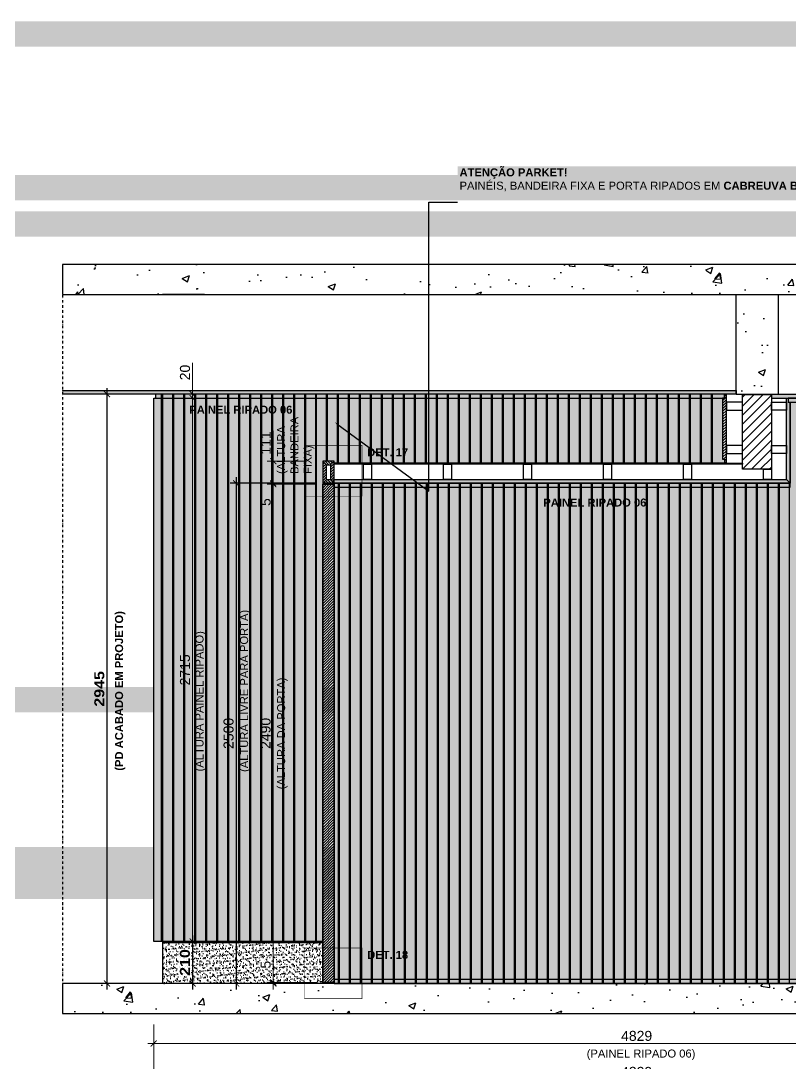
# Model space of a CAD drawing. Header units: millimetres. Extents: x -63251 to 507826, y 5339 to 217512.
# Drawn here: x 167955 to 171802, y 99077 to 104286 of the extents above; entities that cross this region are included whole.
import ezdxf
from ezdxf import colors
from ezdxf.entities.mleader import LeaderData, LeaderLine
from ezdxf.math import Vec2, Vec3

# ---------------------------------------------------------------- set-up
doc = ezdxf.new("R2010")
doc.units = ezdxf.units.MM
doc.header["$PDMODE"] = 3
doc.linetypes.add('TRAÇO 1-1', pattern=[9.525, 6.35, -3.175])
doc.linetypes.add('TRAÇO E PONTO 1-1', pattern=[25.4, 12.7, -6.35, 0, -6.35])
for name, color, linetype in [('A-ANNO-DIMS', 7, 'Continuous'), ('COTAS', 9, 'Continuous'), ('DETALHE', 10, 'Continuous'), ('FERRAGEM', 3, 'Continuous'), ('GESSO', 1, 'Continuous'), ('HACHURA', 21, 'Continuous'), ('LAYOUT - carimbo', 7, 'Continuous'), ('MARCENARIA', 4, 'Continuous'), ('MARCENARIA . M', 4, 'Continuous'), ('PAREDE', 94, 'Continuous'), ('PROJEÇÃO', 8, 'Continuous'), ('TEXTO', 105, 'Continuous'), ('TEXTO TRAÇO PONTO', 105, 'TRAÇO E PONTO 1-1')]:
    doc.layers.add(name, color=color, linetype=linetype)
doc.layers.add('ARQ-COTA', color=12, linetype='Continuous', lineweight=9)
doc.styles.add('1-1', font='arial.ttf', dxfattribs={"height": 0.2})
doc.styles.add('MEDIDA OFICIAL', font='ariblk.ttf')
doc.styles.add('PADRÃO', font='arial.ttf')
doc.dimstyles.new('1-20', dxfattribs={"dimscale": 20, "dimtxt": 2.5, "dimasz": 1.5, "dimexe": 1.5, "dimexo": 1.5, "dimtad": 1, "dimtxsty": 'PADRÃO', "dimblk": 'ARCHTICK', "dimcen": 2.5, "dimdle": 1.5, "dimclrd": 9, "dimclre": 9, "dimclrt": 6, "dimadec": 0, "dimazin": 0, "dimtfac": 1, "dimtmove": 0, "dimatfit": 3, "dimfxl": 1.25, "dimlwd": -1, "dimlwe": -1, "dimarcsym": 0})
doc.dimstyles.new('Med. Ofic.1-20', dxfattribs={"dimscale": 20, "dimtxt": 2.5, "dimasz": 1.5, "dimexe": 1.5, "dimexo": 1.5, "dimtad": 1, "dimtxsty": 'MEDIDA OFICIAL', "dimblk": 'ARCHTICK', "dimcen": 2.5, "dimdle": 1.5, "dimclrd": 9, "dimclre": 9, "dimclrt": 10, "dimadec": 0, "dimazin": 0, "dimtfac": 1, "dimtmove": 0, "dimatfit": 3, "dimfxl": 1.25, "dimlwd": -1, "dimlwe": -1, "dimarcsym": 0})

# ---------------------------------------------------------------- blocks, each defined once
blk = doc.blocks.new('*U26')
at = {"layer": 'MARCENARIA', "color": 8}
for p, q in [((-25, 1377.5), (-25, -1357.5)), ((25, 1377.5), (25, -1357.5))]:
    blk.add_line(p, q, dxfattribs=at)
blk = doc.blocks.new('*U27')
at = {"layer": 'MARCENARIA', "color": 0, "linetype": 'ByBlock', "lineweight": -2, "transparency": 16777216}
for p in [(0, 0), (55, 0), (110, 0), (165, 0), (220, 0), (275, 0), (330, 0), (385, 0), (440, 0), (495, 0), (550, 0), (605, 0), (660, 0), (715, 0)]:
    blk.add_blockref('*U26', p, dxfattribs=at)
blk = doc.blocks.new('*U30')
at = {"layer": 'MARCENARIA', "color": 8}
for p, q in [((-25, -1042.5), (-25, 1457.5)), ((25, -1042.5), (25, 1457.5))]:
    blk.add_line(p, q, dxfattribs=at)
blk = doc.blocks.new('*U31')
at = {"layer": 'MARCENARIA', "color": 0, "linetype": 'ByBlock', "lineweight": -2, "transparency": 16777216}
for p in [(-2145, 0), (-2090, 0), (-2035, 0), (-1980, 0), (-1925, 0), (-1870, 0), (-1815, 0), (-1760, 0), (-1705, 0), (-1650, 0), (-1595, 0), (-1540, 0), (-1485, 0), (-1430, 0), (-1375, 0), (-1320, 0), (-1265, 0), (-1210, 0), (-1155, 0), (-1100, 0), (-1045, 0), (-990, 0), (-935, 0), (-880, 0), (-825, 0), (-770, 0), (-715, 0), (-660, 0), (-605, 0), (-550, 0), (-495, 0), (-440, 0), (-385, 0), (-330, 0), (-275, 0), (-220, 0), (-165, 0), (-110, 0), (-55, 0), (0, 0)]:
    blk.add_blockref('*U30', p, dxfattribs=at)
blk = doc.blocks.new('_ArchTick')
at = {"color": 0, "linetype": 'ByBlock', "const_width": 0.15}
blk.add_lwpolyline([(-0.5, -0.5), (0.5, 0.5)], dxfattribs=at)
blk = doc.blocks.new('*D84')
at = {"layer": 'ARQ-COTA', "color": 9, "transparency": 16777216}
for p, q in [((173448.7, 99295), (173448.7, 99145)), ((168619.7, 99270), (168619.7, 99145)), ((173478.7, 99175), (168589.7, 99175))]:
    blk.add_line(p, q, dxfattribs=at)
at = {"layer": 'Defpoints', "color": 0, "transparency": 16777216}
for p in [(168619.7, 99300, 0), (173448.7, 99325), (168619.7, 99175)]:
    blk.add_point(p, dxfattribs=at)
at = {"layer": 'ARQ-COTA', "color": 9, "transparency": 16777216, "xscale": 30, "yscale": 30, "zscale": 30, "rotation": 180}
blk.add_blockref('_ArchTick', (168619.7, 99175), dxfattribs=at)
at = {"layer": 'ARQ-COTA', "color": 9, "transparency": 16777216, "xscale": 30, "yscale": 30, "zscale": 30}
blk.add_blockref('_ArchTick', (173448.7, 99175), dxfattribs=at)
at = {"layer": 'ARQ-COTA', "color": 6, "transparency": 16777216, "insert": (171034.2, 99213), "char_height": 50, "attachment_point": 5, "style": 'PADRÃO'}
blk.add_mtext('4829', dxfattribs=at)
blk = doc.blocks.new('*D83')
at = {"layer": 'ARQ-COTA', "color": 9, "transparency": 16777216}
for p, q in [((173448.7, 99295), (173448.7, 98965)), ((168619.7, 99270), (168619.7, 98965)), ((168589.7, 98995), (173478.7, 98995))]:
    blk.add_line(p, q, dxfattribs=at)
at = {"layer": 'Defpoints', "color": 0, "transparency": 16777216}
for p in [(168619.7, 99300, 0), (173448.7, 99325), (173448.7, 98995)]:
    blk.add_point(p, dxfattribs=at)
at = {"layer": 'ARQ-COTA', "color": 9, "transparency": 16777216, "xscale": 30, "yscale": 30, "zscale": 30, "rotation": 180}
blk.add_blockref('_ArchTick', (168619.7, 98995), dxfattribs=at)
at = {"layer": 'ARQ-COTA', "color": 9, "transparency": 16777216, "xscale": 30, "yscale": 30, "zscale": 30}
blk.add_blockref('_ArchTick', (173448.7, 98995), dxfattribs=at)
at = {"layer": 'ARQ-COTA', "color": 6, "transparency": 16777216, "insert": (171034.2, 99033), "char_height": 50, "attachment_point": 5, "style": 'PADRÃO'}
blk.add_mtext('4829', dxfattribs=at)
blk = doc.blocks.new('*D85')
at = {"layer": 'ARQ-COTA', "color": 9, "transparency": 16777216}
for p, q in [((172023.7, 102430), (172023.7, 101945)), ((171938.7, 102400), (172053.7, 102400)), ((171831.7, 101975), (172053.7, 101975))]:
    blk.add_line(p, q, dxfattribs=at)
at = {"layer": 'Defpoints', "color": 0, "transparency": 16777216}
for p in [(171908.7, 102400), (171801.7, 101975), (172023.7, 101975)]:
    blk.add_point(p, dxfattribs=at)
at = {"layer": 'ARQ-COTA', "color": 9, "transparency": 16777216, "xscale": 30, "yscale": 30, "zscale": 30}
for p, rotation in [((172023.7, 102400), 90), ((172023.7, 101975), 270)]:
    blk.add_blockref('_ArchTick', p, dxfattribs=dict(at, rotation=rotation))
at = {"layer": 'ARQ-COTA', "color": 6, "transparency": 16777216, "insert": (171985.6, 102187.5), "char_height": 50, "attachment_point": 5, "rotation": 90, "style": 'PADRÃO'}
blk.add_mtext('425', dxfattribs=at)
blk = doc.blocks.new('*D89')
at = {"layer": 'COTAS', "color": 9, "ltscale": 0.4, "transparency": 16777216}
for p, q in [((168609.6, 102420), (168356.2, 102420)), ((168536.2, 99475), (168356.2, 99475))]:
    blk.add_line(p, q, dxfattribs=at)
at = {"layer": 'COTAS', "color": 9, "linetype": 'Continuous', "ltscale": 0.4, "transparency": 16777216}
blk.add_line((168386.2, 99445), (168386.2, 102450), dxfattribs=at)
at = {"layer": 'Defpoints', "color": 0, "ltscale": 0.4, "transparency": 16777216}
for p in [(168386.2, 102420), (168639.6, 102420, 0), (168566.2, 99475)]:
    blk.add_point(p, dxfattribs=at)
at = {"layer": 'COTAS', "color": 9, "ltscale": 0.4, "transparency": 16777216, "xscale": 30, "yscale": 30, "zscale": 30}
for p, rotation in [((168386.2, 102420), 90), ((168386.2, 99475), 270)]:
    blk.add_blockref('_ArchTick', p, dxfattribs=dict(at, rotation=rotation))
at = {"layer": 'COTAS', "color": 10, "ltscale": 0.4, "transparency": 16777216, "insert": (168347.9, 100947.5), "char_height": 50, "attachment_point": 5, "rotation": 90, "style": 'MEDIDA OFICIAL'}
blk.add_mtext('2945', dxfattribs=at)
blk = doc.blocks.new('*D90')
at = {"layer": 'ARQ-COTA', "color": 9, "transparency": 16777216}
for p, q in [((169217.4, 101975), (169217.4, 102005)), ((169434.7, 101975), (169187.4, 101975)), ((169434.7, 101970), (169187.4, 101970)), ((169217.4, 101975), (169217.4, 101970)), ((169217.4, 101970), (169217.4, 101851.8))]:
    blk.add_line(p, q, dxfattribs=at)
at = {"layer": 'Defpoints', "color": 0, "transparency": 16777216}
for p in [(169217.4, 101970), (169464.7, 101975), (169464.7, 101970, 0)]:
    blk.add_point(p, dxfattribs=at)
at = {"layer": 'ARQ-COTA', "color": 9, "transparency": 16777216, "xscale": 30, "yscale": 30, "zscale": 30}
for p, rotation in [((169217.4, 101975), 270), ((169217.4, 101970), 90)]:
    blk.add_blockref('_ArchTick', p, dxfattribs=dict(at, rotation=rotation))
at = {"layer": 'ARQ-COTA', "color": 6, "transparency": 16777216, "insert": (169179.5, 101880.9), "char_height": 50, "attachment_point": 5, "rotation": 90, "style": 'PADRÃO'}
blk.add_mtext('5', dxfattribs=at)
blk = doc.blocks.new('*D91')
at = {"layer": 'ARQ-COTA', "color": 9, "transparency": 16777216}
for p, q in [((169217.4, 102000), (169217.4, 99450)), ((169434.7, 101970), (169187.4, 101970)), ((169434.7, 99480), (169187.4, 99480))]:
    blk.add_line(p, q, dxfattribs=at)
at = {"layer": 'Defpoints', "color": 0, "transparency": 16777216}
for p in [(169464.7, 101970, 0), (169217.4, 99480), (169464.7, 99480, 0)]:
    blk.add_point(p, dxfattribs=at)
at = {"layer": 'ARQ-COTA', "color": 9, "transparency": 16777216, "xscale": 30, "yscale": 30, "zscale": 30}
for p, rotation in [((169217.4, 101970), 90), ((169217.4, 99480), 270)]:
    blk.add_blockref('_ArchTick', p, dxfattribs=dict(at, rotation=rotation))
at = {"layer": 'ARQ-COTA', "color": 6, "transparency": 16777216, "insert": (169179.3, 100725), "char_height": 50, "attachment_point": 5, "rotation": 90, "style": 'PADRÃO'}
blk.add_mtext('2490', dxfattribs=at)
blk = doc.blocks.new('*D92')
at = {"layer": 'ARQ-COTA', "color": 9, "transparency": 16777216}
for p, q in [((169217.4, 99480), (169217.4, 99598.1)), ((169434.7, 99480), (169187.4, 99480)), ((169434.7, 99475), (169187.4, 99475)), ((169217.4, 99475), (169217.4, 99480)), ((169217.4, 99475), (169217.4, 99445))]:
    blk.add_line(p, q, dxfattribs=at)
at = {"layer": 'Defpoints', "color": 0, "transparency": 16777216}
for p in [(169217.4, 99480), (169464.7, 99480, 0), (169464.7, 99475)]:
    blk.add_point(p, dxfattribs=at)
at = {"layer": 'ARQ-COTA', "color": 9, "transparency": 16777216, "xscale": 30, "yscale": 30, "zscale": 30}
for p, rotation in [((169217.4, 99480), 270), ((169217.4, 99475), 90)]:
    blk.add_blockref('_ArchTick', p, dxfattribs=dict(at, rotation=rotation))
at = {"layer": 'ARQ-COTA', "color": 6, "transparency": 16777216, "insert": (169179.5, 99569), "char_height": 50, "attachment_point": 5, "rotation": 90, "style": 'PADRÃO'}
blk.add_mtext('5', dxfattribs=at)
blk = doc.blocks.new('*D93')
at = {"layer": 'A-ANNO-DIMS', "color": 9, "transparency": 16777216}
for p, q in [((169032.1, 102005), (169032.1, 99445)), ((169434.7, 101975), (169002.1, 101975)), ((169187.4, 99475), (169002.1, 99475))]:
    blk.add_line(p, q, dxfattribs=at)
at = {"layer": 'Defpoints', "color": 0, "transparency": 16777216}
for p in [(169464.7, 101975), (169032.1, 99475), (169217.4, 99475)]:
    blk.add_point(p, dxfattribs=at)
at = {"layer": 'A-ANNO-DIMS', "color": 9, "transparency": 16777216, "xscale": 30, "yscale": 30, "zscale": 30}
for p, rotation in [((169032.1, 101975), 90), ((169032.1, 99475), 270)]:
    blk.add_blockref('_ArchTick', p, dxfattribs=dict(at, rotation=rotation))
at = {"layer": 'A-ANNO-DIMS', "color": 6, "transparency": 16777216, "insert": (168994.1, 100725), "char_height": 50, "attachment_point": 5, "rotation": 90, "style": 'PADRÃO'}
blk.add_mtext('2500', dxfattribs=at)
blk = doc.blocks.new('*D94')
at = {"layer": 'ARQ-COTA', "color": 9, "transparency": 16777216}
for p, q in [((168814.2, 102430), (168814.2, 99655)), ((168785.7, 102400), (168784.2, 102400)), ((168958.7, 99685), (168784.2, 99685))]:
    blk.add_line(p, q, dxfattribs=at)
at = {"layer": 'Defpoints', "color": 0, "transparency": 16777216}
for p in [(168815.7, 102400, 0), (168814.2, 99685), (168988.7, 99685)]:
    blk.add_point(p, dxfattribs=at)
at = {"layer": 'ARQ-COTA', "color": 9, "transparency": 16777216, "xscale": 30, "yscale": 30, "zscale": 30}
for p, rotation in [((168814.2, 102400), 90), ((168814.2, 99685), 270)]:
    blk.add_blockref('_ArchTick', p, dxfattribs=dict(at, rotation=rotation))
at = {"layer": 'ARQ-COTA', "color": 6, "transparency": 16777216, "insert": (168776.2, 101042.5), "char_height": 50, "attachment_point": 5, "rotation": 90, "style": 'PADRÃO'}
blk.add_mtext('2715', dxfattribs=at)
blk = doc.blocks.new('*D95')
at = {"layer": 'COTAS', "color": 9, "linetype": 'Continuous', "ltscale": 0.4, "transparency": 16777216}
blk.add_line((168814.2, 99715), (168814.2, 99445), dxfattribs=at)
at = {"layer": 'COTAS', "color": 9, "ltscale": 0.4, "transparency": 16777216}
for p, q in [((168958.7, 99685), (168784.2, 99685)), ((168927.8, 99475), (168784.2, 99475))]:
    blk.add_line(p, q, dxfattribs=at)
at = {"layer": 'Defpoints', "color": 0, "ltscale": 0.4, "transparency": 16777216}
for p in [(168988.7, 99685), (168814.2, 99475), (168957.8, 99475)]:
    blk.add_point(p, dxfattribs=at)
at = {"layer": 'COTAS', "color": 9, "ltscale": 0.4, "transparency": 16777216, "xscale": 30, "yscale": 30, "zscale": 30}
for p, rotation in [((168814.2, 99685), 90), ((168814.2, 99475), 270)]:
    blk.add_blockref('_ArchTick', p, dxfattribs=dict(at, rotation=rotation))
at = {"layer": 'COTAS', "color": 10, "ltscale": 0.4, "transparency": 16777216, "insert": (168775.8, 99580), "char_height": 50, "attachment_point": 5, "rotation": 90, "style": 'MEDIDA OFICIAL'}
blk.add_mtext('210', dxfattribs=at)
blk = doc.blocks.new('*D621')
at = {"layer": 'ARQ-COTA', "color": 9, "transparency": 16777216}
for p, q in [((168814.2, 102420), (168814.2, 102577.3)), ((168814.2, 102400), (168814.2, 102420)), ((168814.2, 102400), (168814.2, 102370)), ((168844.2, 102400), (168844.2, 102400))]:
    blk.add_line(p, q, dxfattribs=at)
at = {"layer": 'Defpoints', "color": 0, "transparency": 16777216}
for p in [(168814.2, 102420), (168814.2, 102420), (168814.2, 102400, 0)]:
    blk.add_point(p, dxfattribs=at)
at = {"layer": 'ARQ-COTA', "color": 9, "transparency": 16777216, "xscale": 30, "yscale": 30, "zscale": 30}
for p, rotation in [((168814.2, 102420), 270), ((168814.2, 102400), 90)]:
    blk.add_blockref('_ArchTick', p, dxfattribs=dict(at, rotation=rotation))
at = {"layer": 'ARQ-COTA', "color": 6, "transparency": 16777216, "insert": (168776.2, 102528.6), "char_height": 50, "attachment_point": 5, "rotation": 90, "style": 'PADRÃO'}
blk.add_mtext('20', dxfattribs=at)
blk = doc.blocks.new('*U1785')
at = {"layer": 'MARCENARIA', "color": 8}
for p, q in [((-2.5, -172, 0), (-2.5, 172)), ((2.5, -172, 0), (2.5, 172, 0))]:
    blk.add_line(p, q, dxfattribs=at)
blk = doc.blocks.new('*U1786')
at = {"layer": 'COTAS', "color": 0, "linetype": 'ByBlock', "lineweight": -2, "transparency": 16777216}
for p in [(0, 0), (55, 0), (110, 0), (165, 0), (220, 0), (275, 0), (330, 0), (385, 0), (440, 0), (495, 0), (550, 0), (605, 0), (660, 0), (715, 0), (770, 0), (825, 0), (880, 0), (935, 0), (990, 0), (1045, 0), (1100, 0), (1155, 0), (1210, 0), (1265, 0), (1320, 0), (1375, 0), (1430, 0), (1485, 0), (1540, 0), (1595, 0), (1650, 0), (1705, 0), (1760, 0), (1815, 0), (1870, 0)]:
    blk.add_blockref('*U1785', p, dxfattribs=at)
blk = doc.blocks.new('*D1787')
at = {"layer": 'ARQ-COTA', "color": 9, "transparency": 16777216}
for p, q in [((169217.4, 102086), (169217.4, 102237.1)), ((169383.4, 102086), (169187.4, 102086)), ((169217.4, 101945), (169217.4, 102086)), ((169383.4, 101975), (169187.4, 101975))]:
    blk.add_line(p, q, dxfattribs=at)
at = {"layer": 'Defpoints', "color": 0, "transparency": 16777216}
for p in [(169217.4, 102086), (169413.4, 102086), (169413.4, 101975)]:
    blk.add_point(p, dxfattribs=at)
at = {"layer": 'ARQ-COTA', "color": 9, "transparency": 16777216, "xscale": 30, "yscale": 30, "zscale": 30}
for p, rotation in [((169217.4, 102086), 90), ((169217.4, 101975), 270)]:
    blk.add_blockref('_ArchTick', p, dxfattribs=dict(at, rotation=rotation))
at = {"layer": 'ARQ-COTA', "color": 6, "transparency": 16777216, "insert": (169179.8, 102176.5), "char_height": 50, "attachment_point": 5, "rotation": 90, "style": 'PADRÃO'}
blk.add_mtext('111', dxfattribs=at)

msp = doc.modelspace()

# ---------------------------------------------------------------- hatches: boundary and pattern name
at = {"layer": 'HACHURA'}
h = msp.add_hatch(dxfattribs=at)
h.set_pattern_fill('AR-CONC', color=21, scale=2)
h.set_pattern_definition([(50, (20768.57, 43244.36), (364.36934, -31.87817), [38.1, -419.1]), (355, (20768.57, 43244.36), (-70.48684, 382.1137), [30.48, -335.2812]), (100.45144, (20798.94, 43241.7), (293.8825, 350.2355), [32.38, -356.1805]), (46.1842, (20768.57, 43345.96), (542.1581, -84.0847), [57.15, -628.65]), (96.63556, (20813.75, 43338.96), (474.8083, 494.8522), [48.57, -534.2712]), (351.18415, (20768.6, 43345.96), (474.8083, 494.8522), [45.72, -502.9195]), (21, (20819.37, 43320.56), (303.2288, -204.5304), [38.1, -419.1]), (326, (20819.37, 43320.56), (123.60406, 368.3759), [30.48, -335.28]), (71.45144, (20844.64, 43303.52), (426.83284, 163.84554), [32.38, -356.1799]), (37.5, (20768.57, 43244.36), (6.17721, 169.11008), [0, -331.216, 0, -340.36, 0, -336.55]), (7.5, (20768.57, 43244.36), (133.63933, 200.36115), [0, -194.056, 0, -323.596, 0, -128.27]), (327.5, (20655.29, 43244.36), (271.18119, -11.45749), [0, -127, 0, -396.24, 0, -525.78]), (317.5, (20604.5, 43244.36), (296.25836, 50.85298), [0, -165.1, 0, -263.144, 0, -373.38])])
h.paths.add_polyline_path([(175953.654, 102918.953), (175953.654, 103068.953), (168163.653, 103068.953), (168163.653, 102918.953)])
h = msp.add_hatch(dxfattribs=at)
h.set_pattern_fill('AR-CONC', color=21, scale=2)
h.paths.add_polyline_path([(171741.155, 102918.953), (171531.155, 102918.953), (171531.155, 102418.953), (171741.155, 102418.953)])
h = msp.add_hatch(dxfattribs=at)
h.set_pattern_fill('AR-CONC', color=21, scale=2)
h.set_pattern_definition([(50, (17823.57, 39650.36), (364.36934, -31.87817), [38.1, -419.1]), (355, (17823.57, 39650.36), (-70.48684, 382.1137), [30.48, -335.2812]), (100.45144, (17853.94, 39647.7), (293.8825, 350.2355), [32.38, -356.1805]), (46.1842, (17823.57, 39751.96), (542.1581, -84.0847), [57.15, -628.65]), (96.63556, (17868.75, 39744.96), (474.8083, 494.8522), [48.57, -534.2712]), (351.18415, (17823.6, 39751.96), (474.8083, 494.8522), [45.72, -502.9195]), (21, (17874.37, 39726.56), (303.2288, -204.5304), [38.1, -419.1]), (326, (17874.37, 39726.56), (123.60406, 368.3759), [30.48, -335.28]), (71.45144, (17899.64, 39709.52), (426.83284, 163.84554), [32.38, -356.1799]), (37.5, (17823.57, 39650.36), (6.17721, 169.11008), [0, -331.216, 0, -340.36, 0, -336.55]), (7.5, (17823.57, 39650.36), (133.63933, 200.36115), [0, -194.056, 0, -323.596, 0, -128.27]), (327.5, (17710.29, 39650.36), (271.18119, -11.45749), [0, -127, 0, -396.24, 0, -525.78]), (317.5, (17659.5, 39650.36), (296.25836, 50.85298), [0, -165.1, 0, -263.144, 0, -373.38])])
h.paths.add_polyline_path([(175953.654, 99324.953), (175953.654, 99474.953), (168163.653, 99474.953), (168163.653, 99324.953)])
at = {"layer": 'LAYOUT - carimbo', "linetype": 'ByBlock', "true_color": 0xa4937f}
h = msp.add_hatch(color=252, dxfattribs=at)
h.dxf.hatch_style = 1
h.paths.add_polyline_path([(168619.654, 99684.953), (169464.654, 99684.953), (169464.654, 102085.953), (169522.654, 102085.953), (169522.654, 102075.953), (171473.155, 102075.953), (171473.155, 102095.953), (171463.655, 102095.953), (171463.655, 102399.953), (171473.155, 102399.953), (171473.155, 102419.953), (168629.154, 102419.953), (168629.154, 102399.953), (168619.654, 102399.953)])
h = msp.add_hatch(color=252, dxfattribs=at)
h.dxf.hatch_style = 1
h.paths.add_polyline_path([(169522.654, 99474.953), (173439.154, 99474.953), (173439.154, 99494.953), (173448.654, 99494.953), (173448.654, 102379.953), (173439.154, 102379.953), (173439.154, 102399.953), (171792.154, 102399.953), (171792.153, 102379.952), (171801.654, 102379.952), (171801.655, 101974.953), (169522.654, 101974.953)])
at = {"layer": 'MARCENARIA . M'}
h = msp.add_hatch(dxfattribs=at)
h.set_pattern_fill('ANSI31', color=8, scale=10)
h.set_pattern_definition([(45, (-29542.65, -3869.693), (-22.4506403, 22.4506403), [])])
h.paths.add_polyline_path([(171708.655, 102418.953), (171563.655, 102418.953), (171563.655, 102044.953), (171708.655, 102044.953)])
h = msp.add_hatch(dxfattribs=at)
h.set_pattern_fill('AR-SAND', color=10, scale=0.5)
h.paths.add_polyline_path([(169464.654, 99682.453), (168663.654, 99679.953), (168663.654, 99474.953), (169464.654, 99477.453)])
at = {"layer": 'PROJEÇÃO', "linetype": 'TRAÇO 1-1'}
h = msp.add_hatch(dxfattribs=at)
h.set_pattern_fill('ANSI31', color=8, scale=3)
h.set_pattern_definition([(45, (1874.682, -6480.693), (-6.7351921, 6.7351921), [])])
h.paths.add_polyline_path([(169464.654, 102085.953), (169483.654, 102066.953), (169483.654, 101993.953), (169464.654, 101974.953)])
h = msp.add_hatch(dxfattribs=at)
h.set_pattern_fill('ANSI31', color=8, scale=3, angle=90)
h.set_pattern_definition([(135, (278031.3, -65523.02), (-6.7351921, -6.7351921), [])])
h.paths.add_polyline_path([(169483.654, 101993.953), (169464.654, 101974.953), (169522.654, 101974.953), (169503.654, 101993.953)])
h = msp.add_hatch(dxfattribs=at)
h.set_pattern_fill('ANSI31', color=8, scale=3)
h.paths.add_polyline_path([(169522.654, 101969.953), (169464.654, 101969.953), (169464.654, 99479.953), (169522.654, 99479.953)])

# ---------------------------------------------------------------- linework, layer by layer
at = {"layer": 'DETALHE', "linetype": 'TRAÇO 1-1', "ltscale": 0.4, "const_width": 3, "elevation": 0}
msp.add_lwpolyline([(169373.654, 99652.641), (169373.654, 99398.932), (169661.23, 99398.932), (169661.23, 99652.641)], close=True, dxfattribs=at)
at = {"layer": 'FERRAGEM', "elevation": 0}
msp.add_lwpolyline([(168663.654, 99684.953), (168663.654, 99679.953), (169464.654, 99679.953), (169464.654, 99684.953)], dxfattribs=at)
at = {"layer": 'MARCENARIA', "color": 8}
for p, q in [((169433.654, 99684.953, 0), (169433.654, 102419.953)), ((169483.654, 102085.953), (169483.654, 102419.953)), ((169488.654, 102085.953, 0), (169488.654, 102419.953, 0)), ((169543.654, 99474.953), (169543.654, 101974.953)), ((171748.654, 99474.953), (171748.654, 101974.953)), ((171798.654, 99474.953), (171798.654, 101974.953))]:
    msp.add_line(p, q, dxfattribs=at)
at = {"layer": 'MARCENARIA', "color": 8, "elevation": 0}
msp.add_lwpolyline([(168658.654, 99684.953), (168658.654, 102419.953)], dxfattribs=at)
at = {"layer": 'MARCENARIA', "elevation": 0}
msp.add_lwpolyline([(171463.655, 102399.953), (171463.655, 102095.953), (171473.155, 102095.953), (171473.155, 102075.953), (169522.654, 102075.953), (169522.654, 102085.953), (169464.654, 102085.953), (169464.654, 99684.953), (168619.654, 99684.953), (168619.654, 102399.953), (171463.655, 102399.953)], dxfattribs=at)
at = {"layer": 'MARCENARIA'}
msp.add_lwpolyline([(173448.654, 99494.953), (169522.654, 99494.953), (169522.654, 101974.953), (171801.655, 101974.953), (171801.655, 102379.953), (173448.654, 102379.953)], dxfattribs=at)
at = {"layer": 'MARCENARIA', "elevation": 0}
for points in [[(171782.655, 102339.953), (171708.655, 102339.953), (171708.655, 102379.953), (171782.655, 102379.953)], [(169464.654, 101969.953), (169522.654, 101969.953), (169522.654, 99479.953), (169464.654, 99479.953)]]:
    msp.add_lwpolyline(points, close=True, dxfattribs=at)
at = {"layer": 'MARCENARIA'}
for points in [[(171782.655, 102123.953), (171708.655, 102123.953), (171708.655, 102163.953), (171782.655, 102163.953)], [(169464.654, 101974.953), (169483.654, 101993.953), (169483.654, 102066.953), (169464.654, 102085.953)], [(171668.655, 101993.953), (171668.655, 102044.953), (171708.655, 102044.953), (171708.655, 101993.953)], [(169503.654, 101993.953), (169522.654, 101974.953), (169464.654, 101974.953), (169483.654, 101993.953)], [(173439.154, 99494.953), (169522.654, 99494.953), (169522.654, 99474.953), (173439.154, 99474.953)]]:
    msp.add_lwpolyline(points, close=True, dxfattribs=at)
at = {"layer": 'PAREDE'}
msp.add_line((168873.654, 102918.953), (168663.654, 102918.953), dxfattribs=at)
at = {"layer": 'PAREDE', "color": 10, "linetype": 'ByBlock'}
msp.add_line((168663.654, 99684.953, 0), (168663.654, 99479.953, 0), dxfattribs=at)
at = {"layer": 'PAREDE'}
for points in [[(175953.654, 103068.953), (168163.653, 103068.953), (168163.653, 102918.953), (175953.654, 102918.953)], [(171531.155, 102918.953), (171741.155, 102918.953), (171741.155, 102418.953), (171531.155, 102418.953)], [(171563.655, 102418.953), (171708.655, 102418.953), (171708.655, 102044.953), (171563.655, 102044.953)], [(175953.654, 99474.953), (168163.653, 99474.953), (168163.653, 99324.953), (175953.654, 99324.953)]]:
    msp.add_lwpolyline(points, close=True, dxfattribs=at)
at = {"layer": 'PAREDE', "color": 10, "linetype": 'ByBlock', "elevation": 0}
msp.add_lwpolyline([(169464.654, 99684.953), (169464.654, 99474.953)], dxfattribs=at)
at = {"layer": 'TEXTO TRAÇO PONTO'}
msp.add_line((168163.653, 103068.953), (168163.653, 99333.336, 0), dxfattribs=at)

# ---------------------------------------------------------------- block references
at = {"layer": 'MARCENARIA'}
for name, p in [('*U27', (168688.654, 101042.453, 0)), ('*U31', (171718.654, 100517.453))]:
    msp.add_blockref(name, p, dxfattribs=at)

# ---------------------------------------------------------------- texts
at = {"layer": 'COTAS', "color": 6, "char_height": 40, "attachment_point": 2, "rotation": 90, "style": 'PADRÃO'}
for s, insert, width in [('\\pxql;(ALTURA BANDEIRA\\PFIXA)', (169236.804, 102252.32, 0), 461.56362), ('{\\fArial|b1|i0|c0|p34;\\C10;(PD ACABADO EM PROJETO)}', (168426.556, 100937.453, 0), 823.04608), ('(ALTURA LIVRE PARA PORTA)', (169051.514, 100937.453), 1350), ('(ALTURA PAINEL RIPADO)', (168828.605, 100885.453, 0), 1350), ('(ALTURA DA PORTA)', (169236.804, 100724.953), 1350)]:
    msp.add_mtext(s, dxfattribs=dict(at, insert=insert, width=width))
at = {"layer": 'COTAS', "color": 6, "insert": (171056.154, 99144.952), "char_height": 40, "width": 1350, "attachment_point": 2, "style": 'PADRÃO'}
msp.add_mtext('(PAINEL RIPADO 06)', dxfattribs=at)
at = {"layer": 'DETALHE', "color": 105, "insert": (169686.822, 99638.209, 0), "char_height": 40, "width": 203.41444, "attachment_point": 1, "style": 'PADRÃO', "bg_fill": 1, "box_fill_scale": 1.2, "bg_fill_color": 50, "bg_fill_transparency": 0}
msp.add_mtext('{\\fArial|b1|i0|c0|p34;DET. 18}', dxfattribs=at)
at = {"layer": 'TEXTO', "char_height": 40, "width": 593.31214, "attachment_point": 2, "style": 'PADRÃO'}
for insert in [(169055.328, 102362.844, 0), (170825.328, 101898.746)]:
    msp.add_mtext('{\\fArial|b1|i0|c0|p34;PAINEL RIPADO 06}', dxfattribs=dict(at, insert=insert))

# ---------------------------------------------------------------- dimensions: what is measured, and where the dimension line sits
at = {"layer": 'A-ANNO-DIMS'}
dim = msp.add_linear_dim(base=(169032.088, 99474.953), p1=(169464.654, 101974.953), p2=(169217.378, 99474.953), angle=90, dimstyle='1-20', dxfattribs=at)
dim.commit()
dim.dimension.update_dxf_attribs({"geometry": '*D93', "text_midpoint": (168994.059, 100724.953)})
at = {"layer": 'ARQ-COTA'}
for base, p1, p2, picture, middle in [((168814.179, 102419.953), (168814.179, 102399.953, 0), (168814.179, 102419.953), '*D621', (168776.15, 102528.605)), ((168814.179, 99684.953, 0), (168815.728, 102399.953, 0), (168988.654, 99684.953, 0), '*D94', (168776.15, 101042.453, 0)), ((172023.654, 101974.953), (171908.654, 102399.953), (171801.655, 101974.953), '*D85', (171985.625, 102187.453)), ((169217.378, 102085.953), (169413.379, 101974.953), (169413.379, 102085.953), '*D1787', (169179.776, 102176.508)), ((169217.378, 99479.953), (169464.654, 101969.953, 0), (169464.654, 99479.953, 0), '*D91', (169179.349, 100724.953)), ((169217.378, 101969.953), (169464.654, 101974.953), (169464.654, 101969.953, 0), '*D90', (169179.452, 101880.877)), ((169217.378, 99479.953), (169464.654, 99474.953), (169464.654, 99479.953, 0), '*D92', (169179.452, 99569.028))]:
    dim = msp.add_linear_dim(base=base, p1=p1, p2=p2, angle=90, dimstyle='1-20', dxfattribs=at)
    dim.commit()
    dim.dimension.update_dxf_attribs({"geometry": picture, "text_midpoint": middle})
for base, p1, p2, picture, middle in [((168619.654, 99174.953), (173448.654, 99324.953), (168619.654, 99299.953, 0), '*D84', (171034.154, 99212.981)), ((173448.654, 98994.953), (168619.654, 99299.953, 0), (173448.654, 99324.953), '*D83', (171034.154, 99032.981))]:
    dim = msp.add_linear_dim(base=base, p1=p1, p2=p2, dimstyle='1-20', dxfattribs=at)
    dim.commit()
    dim.dimension.update_dxf_attribs({"geometry": picture, "text_midpoint": middle})
at = {"layer": 'COTAS', "color": 7, "ltscale": 0.4, "true_color": 0xededed}
for base, p1, p2, picture, middle in [((168386.219, 102419.953, 0), (168566.219, 99474.953, 0), (168639.563, 102419.953), '*D89', (168347.867, 100947.453, 0)), ((168814.179, 99474.953, 0), (168988.654, 99684.953, 0), (168957.849, 99474.953, 0), '*D95', (168775.826, 99579.953, 0))]:
    dim = msp.add_linear_dim(base=base, p1=p1, p2=p2, angle=90, dimstyle='Med. Ofic.1-20', dxfattribs=at)
    dim.commit()
    dim.dimension.update_dxf_attribs({"geometry": picture, "text_midpoint": middle})

# ---------------------------------------------------------------- leaders
at = {"layer": 'COTAS'}
ml = msp.add_multileader_mtext('Standard', dxfattribs=at)
ml.set_content('{\\fArial|b1|i0|c0|p34;\\C10;ATENÇÃO PARKET!\\P}PAINÉIS RIPADOS EM {\\fArial|b1|i0|c0|p34;CABREUVA BRANCA PREMIUM 18*5+5*900 À 2200mm}', color=105, style='1-1')
ml.set_leader_properties(color=256, linetype='ByLayer', lineweight=-1)
ml.build(insert=Vec2(0, 0))
ml.multileader.update_dxf_attribs({"text_left_attachment_type": 2, "text_right_attachment_type": 2, "dogleg_length": 0.36, "arrow_head_size": 15, "scale": 200})
ctx = ml.context
ctx.base_point, ctx.scale, ctx.char_height, ctx.arrow_head_size, ctx.landing_gap_size, ctx.plane_origin = Vec3(238640.904, 104138.839), 200, 40, 15, 10, Vec3(239350.515, 103879.287)
ctx.left_attachment, ctx.right_attachment, ctx.text_align_type = 2, 2, 2
notes = []
notes.append((ctx, [(0, (1, 1, 0), (239652.314, 104138.839), (-1, 0), 144.288, [(0, [(240740.103, 104138.839)], 0, [])])]))
ctx.mtext.insert, ctx.mtext.rotation, ctx.mtext.width, ctx.mtext.alignment, ctx.mtext.flow_direction = Vec3(239498.026, 104274.392), 6.28318531, 858.66662, 3, 5
ctx.mtext.has_bg_fill, ctx.mtext.bg_color, ctx.mtext.bg_scale_factor, ctx.mtext.bg_transparency, ctx.mtext.use_window_bg_color = 1, -1023410095, 1.25, 0, 0
for ctx, leaders in notes:
    for number, flags, end, landing, length, lines in leaders:
        leader = LeaderData()
        leader.index, (leader.has_last_leader_line, leader.has_dogleg_vector, leader.attachment_direction) = number, flags
        leader.last_leader_point, leader.dogleg_vector, leader.dogleg_length = Vec3(end), Vec3(landing), length
        for number, points, colour, breaks in lines:
            line = LeaderLine()
            line.index, line.vertices, line.color, line.breaks = number, Vec3.list(points), colors.encode_raw_color(colour), breaks
            leader.lines.append(line)
        ctx.leaders.append(leader)

# ---------------------------------------------------------------- next in the draw order: leaders
ml = msp.add_multileader_mtext('Standard', dxfattribs=at)
ml.set_content('{\\fArial|b1|i0|c0|p34;\\C10;ATENÇÃO PARKET!\\P}PAINÉIS, BANDEIRA FIXA E PORTA RIPADOS EM {\\fArial|b1|i0|c0|p34;CABREUVA BRANCA PREMIUM 18*5+5*900 À 2200mm}', color=105, style='1-1')
ml.set_leader_properties(color=256, linetype='ByLayer', lineweight=-1)
ml.build(insert=Vec2(0, 0))
ml.multileader.update_dxf_attribs({"text_left_attachment_type": 2, "text_right_attachment_type": 2, "dogleg_length": 0.36, "arrow_head_size": 15, "scale": 200})
ctx = ml.context
ctx.base_point, ctx.scale, ctx.char_height, ctx.arrow_head_size, ctx.landing_gap_size, ctx.plane_origin = Vec3(170138.757, 103379.728), 200, 40, 15, 10, Vec3(169692.67, 102996.898)
ctx.left_attachment, ctx.right_attachment = 2, 2
notes = []
notes.append((ctx, [(1, (1, 1, 0), (169994.469, 103379.728), (1, 0), 144.288, [(0, [(169522.654, 102281.688), (169994.469, 101936.228)], 0, [])])]))
ctx.mtext.insert, ctx.mtext.rotation, ctx.mtext.width, ctx.mtext.flow_direction = Vec3(170148.757, 103548.969), 6.28318531, 858.66662, 5
ctx.mtext.has_bg_fill, ctx.mtext.bg_color, ctx.mtext.bg_scale_factor, ctx.mtext.bg_transparency, ctx.mtext.use_window_bg_color = 1, -1023410095, 1.25, 0, 0
ml = msp.add_multileader_mtext('Standard', dxfattribs=at)
ml.set_content('{\\fArial|b1|i0|c0|p34;\\C10;ATENÇÃO PARKET!\\P}PAINÉIS E PORTA RIPADOS EM {\\fArial|b1|i0|c0|p34;CABREUVA BRANCA PREMIUM 18*5+5*900 À 2200mm}', color=105, style='1-1')
ml.set_leader_properties(color=256, linetype='ByLayer', lineweight=-1)
ml.build(insert=Vec2(0, 0))
ml.multileader.update_dxf_attribs({"text_left_attachment_type": 2, "text_right_attachment_type": 2, "dogleg_length": 0.36, "arrow_head_size": 15, "scale": 200})
ctx = ml.context
ctx.base_point, ctx.scale, ctx.char_height, ctx.arrow_head_size, ctx.landing_gap_size, ctx.plane_origin = Vec3(238640.904, 100811.632), 200, 40, 15, 10, Vec3(239350.515, 98785.079)
ctx.left_attachment, ctx.right_attachment, ctx.text_align_type = 2, 2, 2
notes.append((ctx, [(0, (1, 1, 0), (239652.314, 100811.632), (-1, 0), 144.288, [(1, [(240740.103, 100811.632), (240701.103, 101397.44)], 0, [])])]))
ctx.mtext.insert, ctx.mtext.rotation, ctx.mtext.width, ctx.mtext.alignment, ctx.mtext.flow_direction = Vec3(239498.026, 100947.185), 6.28318531, 858.66662, 3, 5
ctx.mtext.has_bg_fill, ctx.mtext.bg_color, ctx.mtext.bg_scale_factor, ctx.mtext.bg_transparency, ctx.mtext.use_window_bg_color = 1, -1023410095, 1.25, 0, 0
ml = msp.add_multileader_mtext('Standard', dxfattribs=at)
ml.set_content('{\\fArial|b1|i0|c0|p34;\\C10;ATENÇÃO PARKET!\\P}SHAFT COM CHAVE \\PE SEM PUXADOR \\PPARA ESSA FACE', color=105, style='1-1')
ml.set_leader_properties(color=256, linetype='ByLayer', lineweight=-1)
ml.build(insert=Vec2(0, 0))
ml.multileader.update_dxf_attribs({"text_left_attachment_type": 2, "text_right_attachment_type": 2, "dogleg_length": 0.36, "arrow_head_size": 15, "scale": 200})
ctx = ml.context
ctx.base_point, ctx.scale, ctx.char_height, ctx.arrow_head_size, ctx.landing_gap_size, ctx.plane_origin = Vec3(177427.284, 100021.98, 0), 200, 40, 15, 10, Vec3(177824.643, 99639.15, 0)
ctx.left_attachment, ctx.right_attachment, ctx.text_align_type = 2, 2, 2
notes.append((ctx, [(0, (1, 1, 0), (178126.442, 100021.98, 0), (-1, 0), 144.288, [(0, [(178767.395, 100400.114, 0)], 0, [])])]))
ctx.mtext.insert, ctx.mtext.rotation, ctx.mtext.width, ctx.mtext.alignment, ctx.mtext.flow_direction = Vec3(177972.154, 100147.955, 0), 6.28318531, 532.84125, 3, 5
ctx.mtext.has_bg_fill, ctx.mtext.bg_color, ctx.mtext.bg_scale_factor, ctx.mtext.bg_transparency, ctx.mtext.use_window_bg_color = 1, -1023410145, 1.25, 0, 0
for ctx, leaders in notes:
    for number, flags, end, landing, length, lines in leaders:
        leader = LeaderData()
        leader.index, (leader.has_last_leader_line, leader.has_dogleg_vector, leader.attachment_direction) = number, flags
        leader.last_leader_point, leader.dogleg_vector, leader.dogleg_length = Vec3(end), Vec3(landing), length
        for number, points, colour, breaks in lines:
            line = LeaderLine()
            line.index, line.vertices, line.color, line.breaks = number, Vec3.list(points), colors.encode_raw_color(colour), breaks
            leader.lines.append(line)
        ctx.leaders.append(leader)

# ---------------------------------------------------------------- next in the draw order: hatches: boundary and pattern name
at = {"layer": 'HACHURA', "true_color": 0xba9673}
h = msp.add_hatch(color=33, dxfattribs=at)
h.dxf.hatch_style = 1
h.paths.add_polyline_path([(168163.653, 102419.953), (168163.653, 102438.953), (171531.155, 102438.953), (171531.155, 102419.953)])
h = msp.add_hatch(color=33, dxfattribs=at)
h.dxf.hatch_style = 1
h.paths.add_polyline_path([(175308.654, 102399.953), (175308.654, 102418.953), (171708.655, 102418.953), (171708.655, 102399.953)])
h = msp.add_hatch(color=33, dxfattribs=at)
h.dxf.hatch_style = 1
h.paths.add_polyline_path([(171782.654, 102399.952), (171792.154, 102399.952), (171792.154, 102379.952), (171801.654, 102379.952), (171801.654, 101974.952), (171782.654, 101993.952)])
h = msp.add_hatch(color=33, dxfattribs=at)
h.dxf.hatch_style = 1
h.paths.add_polyline_path([(169522.654, 101993.953), (169522.654, 101974.953), (171801.655, 101974.953), (171782.655, 101993.953)])
at = {"layer": 'PROJEÇÃO', "linetype": 'TRAÇO 1-1'}
h = msp.add_hatch(dxfattribs=at)
h.set_pattern_fill('ANSI31', color=8, scale=3)
h.set_pattern_definition([(45, (-14401.595, -6480.693), (-6.7351921, 6.7351921), [])])
h.paths.add_polyline_path([(171482.655, 102419.953), (171473.155, 102419.953), (171473.155, 102399.953), (171463.655, 102399.953), (171463.655, 102095.953), (171473.155, 102095.953), (171473.155, 102075.953), (171482.655, 102075.953)])
h = msp.add_hatch(dxfattribs=at)
h.set_pattern_fill('ANSI31', color=8, scale=3, angle=90)
h.set_pattern_definition([(135, (278031.3, -65523.02), (-6.7351921, -6.7351921), [])])
h.paths.add_polyline_path([(169483.654, 102066.953), (169464.654, 102085.953), (169522.654, 102085.953), (169503.654, 102066.953)])
h = msp.add_hatch(dxfattribs=at)
h.set_pattern_fill('ANSI31', color=8, scale=3)
h.set_pattern_definition([(45, (1913.682, -6480.693), (-6.7351921, 6.7351921), [])])
h.paths.add_polyline_path([(169503.654, 102066.953), (169522.654, 102085.953), (169522.654, 102075.953), (169522.654, 102069.953), (169522.654, 101974.953), (169503.654, 101993.953)])

# ---------------------------------------------------------------- next in the draw order: linework, layer by layer
at = {"layer": 'DETALHE', "linetype": 'TRAÇO 1-1', "ltscale": 0.4, "const_width": 3, "elevation": 0}
msp.add_lwpolyline([(169373.654, 102164.468), (169373.654, 101910.759), (169661.23, 101910.759), (169661.23, 102164.468)], close=True, dxfattribs=at)
at = {"layer": 'FERRAGEM'}
msp.add_lwpolyline([(171563.655, 102075.953), (171563.655, 102069.953), (169522.654, 102069.953), (169522.654, 102075.953)], close=True, dxfattribs=at)
at = {"layer": 'GESSO', "color": 1, "elevation": 0}
msp.add_lwpolyline([(168163.653, 102438.953), (171531.155, 102438.953), (171531.155, 102419.953), (168163.653, 102419.953)], dxfattribs=at)
at = {"layer": 'GESSO', "color": 1}
for points in [[(175308.654, 102418.953), (171708.655, 102418.953), (171708.655, 102399.953), (175308.654, 102399.953)], [(169522.654, 101993.953), (171782.655, 101993.953), (171801.655, 101974.953), (169522.654, 101974.953)]]:
    msp.add_lwpolyline(points, dxfattribs=at)
msp.add_lwpolyline([(171801.654, 101974.952), (171782.654, 101993.952), (171782.654, 102399.952), (171792.154, 102399.952), (171792.154, 102379.952), (171801.654, 102379.952)], close=True, dxfattribs=at)
at = {"layer": 'MARCENARIA', "elevation": 0}
for points in [[(171473.155, 102419.953), (168629.154, 102419.953), (168629.154, 102399.953), (171473.155, 102399.953)], [(171463.655, 102095.953), (171473.155, 102095.953), (171473.155, 102075.953), (171482.655, 102075.953), (171482.655, 102419.953), (171473.155, 102419.953), (171473.155, 102399.953), (171463.655, 102399.953)], [(171482.655, 102339.953), (171563.655, 102339.953), (171563.655, 102379.953), (171482.655, 102379.953)], [(173439.154, 102399.953), (171792.154, 102399.952), (171792.154, 102379.952), (173439.154, 102379.953)], [(171482.655, 102123.953), (171563.655, 102123.953), (171563.655, 102163.953), (171482.655, 102163.953)]]:
    msp.add_lwpolyline(points, close=True, dxfattribs=at)
at = {"layer": 'MARCENARIA'}
for points in [[(169503.654, 102066.953), (169522.654, 102085.953), (169464.654, 102085.953), (169483.654, 102066.953)], [(169503.654, 101993.953), (169522.654, 101974.953), (169522.654, 102085.953), (169503.654, 102066.953)], [(169668.655, 101993.953), (169668.655, 102069.953), (169708.655, 102069.953), (169708.655, 101993.953)], [(170068.655, 101993.953), (170068.655, 102069.953), (170108.655, 102069.953), (170108.655, 101993.953)], [(170468.655, 101993.953), (170468.655, 102069.953), (170508.655, 102069.953), (170508.655, 101993.953)], [(170868.655, 101993.953), (170868.655, 102069.953), (170908.655, 102069.953), (170908.655, 101993.953)], [(171268.655, 101993.953), (171268.655, 102069.953), (171308.655, 102069.953), (171308.655, 101993.953)], [(171801.655, 101974.953), (169522.654, 101974.953), (169522.654, 101954.953), (171801.655, 101954.953)]]:
    msp.add_lwpolyline(points, close=True, dxfattribs=at)

# ---------------------------------------------------------------- next in the draw order: block references
at = {"layer": 'COTAS'}
msp.add_blockref('*U1786', (169541.154, 102247.953, 0), dxfattribs=at)

# ---------------------------------------------------------------- next in the draw order: texts
at = {"layer": 'DETALHE', "color": 105, "insert": (169686.822, 102150.036, 0), "char_height": 40, "width": 203.41444, "attachment_point": 1, "style": 'PADRÃO', "bg_fill": 1, "box_fill_scale": 1.2, "bg_fill_color": 50, "bg_fill_transparency": 0}
msp.add_mtext('{\\fArial|b1|i0|c0|p34;DET. 17}', dxfattribs=at)

# ---------------------------------------------------------------- next in the draw order: leaders
at = {"layer": 'COTAS'}
ml = msp.add_multileader_mtext('Standard', dxfattribs=at)
ml.set_content('{\\fArial|b1|i0|c0|p34;\\C10;ATENÇÃO PARKET!\\P}RODATETO COM LINHA DE SOMBRA DE 20 mm NO ENCONTRO COM O FORRO', color=105, style='1-1')
ml.set_leader_properties(color=256, linetype='ByLayer', lineweight=-1)
ml.build(insert=Vec2(0, 0))
ml.multileader.update_dxf_attribs({"text_left_attachment_type": 2, "text_right_attachment_type": 2, "dogleg_length": 0.36, "arrow_head_size": 15, "scale": 200})
ctx = ml.context
ctx.base_point, ctx.scale, ctx.char_height, ctx.arrow_head_size, ctx.landing_gap_size, ctx.plane_origin = Vec3(180960.922, 103379.728), 200, 40, 15, 10, Vec3(181558.418, 102996.898)
ctx.left_attachment, ctx.right_attachment, ctx.text_align_type = 2, 2, 2
notes = []
notes.append((ctx, [(0, (1, 1, 0), (181860.217, 103379.728), (-1, 0), 144.288, [(0, [(181860.217, 102384.953)], 0, [])])]))
ctx.mtext.insert, ctx.mtext.rotation, ctx.mtext.width, ctx.mtext.alignment, ctx.mtext.flow_direction = Vec3(181705.929, 103505.717), 6.28318531, 858.66662, 3, 5
ctx.mtext.has_bg_fill, ctx.mtext.bg_color, ctx.mtext.bg_scale_factor, ctx.mtext.bg_transparency, ctx.mtext.use_window_bg_color = 1, -1023410145, 1.25, 0, 0
for ctx, leaders in notes:
    for number, flags, end, landing, length, lines in leaders:
        leader = LeaderData()
        leader.index, (leader.has_last_leader_line, leader.has_dogleg_vector, leader.attachment_direction) = number, flags
        leader.last_leader_point, leader.dogleg_vector, leader.dogleg_length = Vec3(end), Vec3(landing), length
        for number, points, colour, breaks in lines:
            line = LeaderLine()
            line.index, line.vertices, line.color, line.breaks = number, Vec3.list(points), colors.encode_raw_color(colour), breaks
            leader.lines.append(line)
        ctx.leaders.append(leader)

# ---------------------------------------------------------------- next in the draw order: leaders
ml = msp.add_multileader_mtext('Standard', dxfattribs=at)
ml.set_content('{\\fArial|b1|i0|c0|p34;\\C10;ATENÇÃO PARKET!\\P}REVESTIMENTO DE ELEVADOR EM {\\fArial|b1|i0|c0|p34;CABREUVA BRANCA PREMIUM }', color=105, style='1-1')
ml.set_leader_properties(color=256, linetype='ByLayer', lineweight=-1)
ml.build(insert=Vec2(0, 0))
ml.multileader.update_dxf_attribs({"text_left_attachment_type": 2, "text_right_attachment_type": 2, "dogleg_length": 0.36, "arrow_head_size": 15, "scale": 200})
ctx = ml.context
ctx.base_point, ctx.scale, ctx.char_height, ctx.arrow_head_size, ctx.landing_gap_size, ctx.plane_origin = Vec3(238639.24, 103198.68), 200, 40, 15, 10, Vec3(239350.515, 101172.127)
ctx.left_attachment, ctx.right_attachment, ctx.text_align_type = 2, 2, 2
notes = []
notes.append((ctx, [(0, (1, 1, 0), (239652.314, 103198.68), (-1, 0), 144.288, [(0, [(240451.103, 103198.68)], 0, [])])]))
ctx.mtext.insert, ctx.mtext.rotation, ctx.mtext.width, ctx.mtext.alignment, ctx.mtext.flow_direction = Vec3(239498.026, 103324.301), 6.28318531, 858.66662, 3, 5
ctx.mtext.has_bg_fill, ctx.mtext.bg_color, ctx.mtext.bg_scale_factor, ctx.mtext.bg_transparency, ctx.mtext.use_window_bg_color = 1, -1023410095, 1.25, 0, 0
for ctx, leaders in notes:
    for number, flags, end, landing, length, lines in leaders:
        leader = LeaderData()
        leader.index, (leader.has_last_leader_line, leader.has_dogleg_vector, leader.attachment_direction) = number, flags
        leader.last_leader_point, leader.dogleg_vector, leader.dogleg_length = Vec3(end), Vec3(landing), length
        for number, points, colour, breaks in lines:
            line = LeaderLine()
            line.index, line.vertices, line.color, line.breaks = number, Vec3.list(points), colors.encode_raw_color(colour), breaks
            leader.lines.append(line)
        ctx.leaders.append(leader)

doc.saveas('drawing.dxf')
